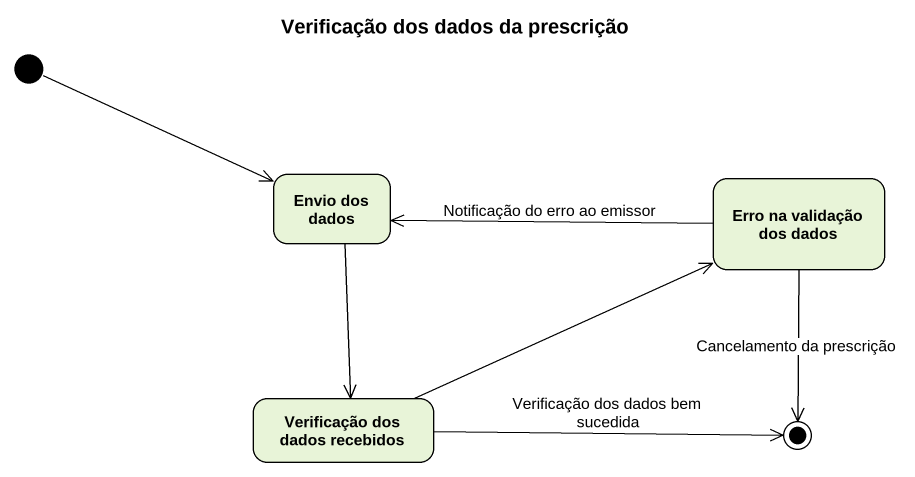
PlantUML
@startuml
title Verificação dos dados da prescrição
hide empty description
state "Envio dos dados" as Envio_dos_dados
state "Erro na validação dos dados" as Erro_na_validação_dos_dados
state "Verificação dos dados recebidos" as Verificação_dos_dados
[*] -right-> Envio_dos_dados
Envio_dos_dados --> Verificação_dos_dados
Erro_na_validação_dos_dados -left-> Envio_dos_dados : Notificação do erro ao emissor
Verificação_dos_dados -right-> Erro_na_validação_dos_dados
Erro_na_validação_dos_dados --> [*] : Cancelamento da prescrição
Verificação_dos_dados -right-> [*] : Verificação dos dados bem sucedida
@enduml
